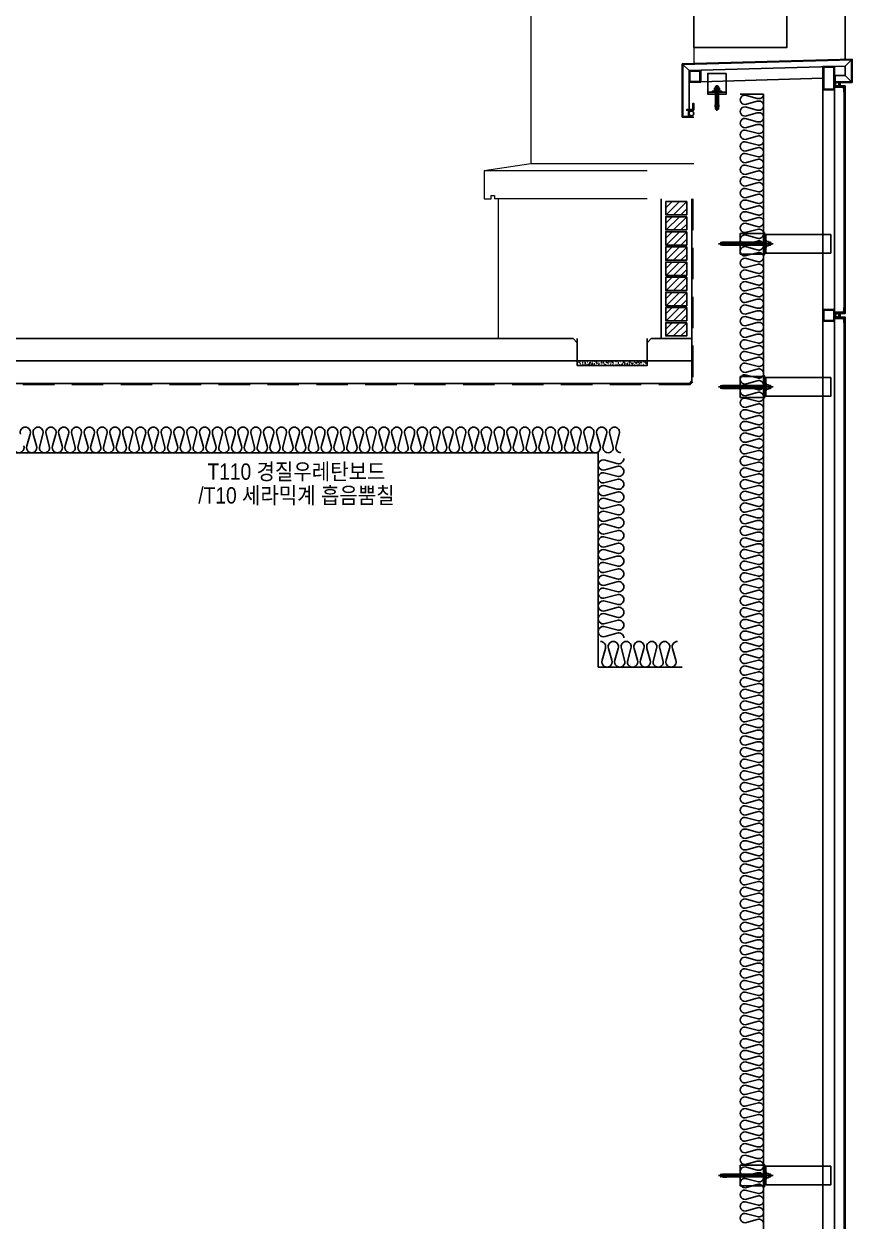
# Model space of a CAD drawing. Header units: millimetres. Extents: x 19868 to 801382, y -4805 to 85279.
# Drawn here: x 576962 to 580518, y 71291 to 76430 of the extents above; entities that cross this region are included whole.
import ezdxf
from ezdxf.enums import TextEntityAlignment as Align

# ---------------------------------------------------------------- set-up
doc = ezdxf.new("R2010")
doc.units = ezdxf.units.MM
doc.header["$LTSCALE"] = 250
doc.linetypes.add('HID', pattern=[2.8, 1.8, -1])
for name, color, linetype in [('0-Sheet', 7, 'Continuous'), ('A-ELE-4', 4, 'Continuous'), ('A-ELE-8', 8, 'Continuous'), ('A-ETC-8', 8, 'Continuous'), ('A-FIN', 6, 'Continuous'), ('A-FIN-8', 8, 'Continuous'), ('A-FIN-9', 7, 'Continuous'), ('A-HAT', 252, 'Continuous'), ('A-HAT-9', 9, 'Continuous'), ('A-HAT-WIREMESH', 9, 'g_mesh'), ('A-WALL', 3, 'Continuous'), ('A-WP', 1, 'HID'), ('ISL', 251, 'Continuous')]:
    doc.layers.add(name, color=color, linetype=linetype)
doc.layers.add('A-ELE-9', color=9, linetype='Continuous', lineweight=5)
doc.layers.add('NOPLOT', color=191, linetype='Continuous', plot=False)
doc.layers.add('NOPLOT-단열', color=225, linetype='Continuous', plot=False)
doc.styles.add('Gdim', font='')
doc.styles.get('Gdim').set_extended_font_data('Dotum')
doc.linetypes.add('g_mesh', pattern='A,10,-0.8,["X",Gdim,S=0.6,R=0,X=-0.15,Y=-0.3],-0.8', length=11.6)

# ---------------------------------------------------------------- blocks, each defined once
blk = doc.blocks.new('A$C17189e19')
at = {"layer": 'A-HAT-9'}
h = blk.add_hatch(dxfattribs=at)
h.set_pattern_fill('AR-SAND', color=256, scale=0.3)
h.set_pattern_definition([(37.5, (-113396.389, 321843.363), (-0.4800094, 14.6823971), [0, -11.5824, 0, -12.954, 0, -12.3825]), (7.5, (-113396.389, 321843.363), (13.4856985, 21.504753), [0, -6.2484, 0, -10.4394, 0, -4.0005]), (327.5, (-113405.761, 321843.363), (23.7297711, 0.04311554), [0, -3.81, 0, -13.716, 0, -17.907]), (317.5, (-113405.761, 321843.363), (22.9066936, 6.6878797), [0, -1.905, 0, -8.9916, 0, -10.287])])
h.paths.add_polyline_path([(0, -96), (300, -96), (300, -116), (0, -116)])
at = {"layer": 'A-FIN'}
for points in [[(-18, 0), (0, -18), (0, -116), (300, -116), (300, -18), (318, 0)], [(0, -96), (300, -96)]]:
    blk.add_lwpolyline(points, dxfattribs=at)
at = {"layer": 'NOPLOT'}
for p, q in [((0, -18), (0, 0)), ((300, -18), (300, 0))]:
    blk.add_line(p, q, dxfattribs=at)
blk = doc.blocks.new('A$C632c858f')
at = {"layer": 'A-ETC-8'}
blk.add_arc((-2.8, 0), 24, 341.8248, 18.1752, dxfattribs=at)
blk.add_ellipse((34, 0), major_axis=(7.59, 0), ratio=0.987937, dxfattribs=at)
blk = doc.blocks.new('A$Cae507117')
at = {"layer": 'A-ETC-8'}
for points in [[(-50, 0), (-50, -50), (0, -50), (0, 0)], [(-46.8, -3.2), (-46.8, -46.8), (-3.2, -46.8), (-3.2, -3.2)]]:
    blk.add_lwpolyline(points, close=True, dxfattribs=at)
blk = doc.blocks.new('너트 M12')
for p, q in [((-9, 0), (9, 0)), ((-9.5, -9), (-9.5, -0.5)), ((9, -9.5), (-9, -9.5)), ((0, -8.3), (0, -1.2)), ((9.5, -0.5), (9.5, -9))]:
    blk.add_line(p, q)
for centre, start, end in [((-9, -0.5), 90, 180), ((-9, -9), 180, 270), ((9, -0.5), 0, 90), ((9, -9), 270, 0)]:
    blk.add_arc(centre, 0.5, start, end)
at = {"extrusion": (0, 0, -1)}
for centre, major_axis, ratio, start_param, end_param in [((-4.8, -0.9), (-4.75, 0.31), 0.185359, -0.024388, 3.141593), ((4.8, -0.9), (4.75, 0.31), 0.185108, 3.141593, 6.30754), ((-4.8, -8.6), (4.75, 0.31), 0.187111, 0, 3.166211), ((4.8, -8.6), (-4.75, 0.31), 0.185991, 3.117121, 6.283185)]:
    blk.add_ellipse(centre, major_axis=major_axis, ratio=ratio, start_param=start_param, end_param=end_param, dxfattribs=at)
blk = doc.blocks.new('A$C5ebcaad0')
at = {"layer": 'A-ETC-8'}
for p, q in [((-449, -225), (-214, -225)), ((-439, -220.5), (-439, -229.5)), ((-437, -219), (-437.5, -219)), ((-437.5, -231), (-437, -231)), ((-426, -220.5), (-437, -219)), ((-437, -231), (-426, -229.5)), ((-431.6, -219.7), (-431.6, -221.5)), ((-431.6, -228.5), (-431.6, -230.2)), ((-431.1, -222.3), (-429.3, -223.5)), ((-431.1, -227.7), (-429.3, -226.5)), ((-415.6, -218.7), (-430.6, -218.7)), ((-430.6, -231.2), (-415.6, -231.2)), ((-421.1, -224), (-427.7, -224)), ((-421.1, -226), (-427.7, -226)), ((-426, -220.5), (-412, -220.5)), ((-426, -229.5), (-412, -229.5)), ((-420.6, -223.5), (-420.6, -223)), ((-420.6, -227), (-420.6, -226.5)), ((-416.6, -227), (-416.6, -223)), ((-415.6, -218.7), (-412.6, -218.7)), ((-415.6, -231.2), (-412.6, -231.2)), ((-412.6, -218.7), (-412.6, -231.2)), ((-412, -231), (-412, -219)), ((-409, -219), (-412, -219)), ((-412, -231), (-409, -231)), ((-409, -231), (-409, -219)), ((-355, -219), (-409, -219)), ((-409, -231), (-355, -231)), ((-355, -219), (-245.5, -219)), ((-245.5, -231), (-355, -231)), ((-234.2, -229.5), (-224, -229.5)), ((-234, -219), (-225.5, -219)), ((-234, -220.5), (-224, -220.5)), ((-234, -231), (-225.5, -231)), ((-225.5, -231), (-225.5, -219)), ((-224, -220.5), (-225.5, -219)), ((-224, -229.5), (-225.5, -231)), ((-224, -229.5), (-224, -220.5))]:
    blk.add_line(p, q, dxfattribs=at)
for points in [[(-255, -180.5), (-255, -269.5), (-355, -269.5), (-355, -180.5)], [(33.5, -185), (-251.5, -185), (-251.5, -265), (33.5, -265)], [(-251.5, -265), (-245.5, -265), (-245.5, -185), (-251.5, -185)], [(-245.5, -210), (-245.5, -240), (-243.5, -240), (-243.5, -210)]]:
    blk.add_lwpolyline(points, close=True, dxfattribs=at)
blk.add_lwpolyline([(-251.5, -177.5), (-251.5, -272.5, -0.414214), (-252.5, -273.5), (-255, -273.5), (-255, -176.5), (-252.5, -176.5, -0.414214)], format="xyb", close=True, dxfattribs=at)
for centre, radius, start, end in [((-437.5, -220.5), 1.5, 90, 180), ((-437.5, -229.5), 1.5, 180, 270), ((-430.6, -219.7), 1, 90, 180), ((-430.6, -221.5), 1, 180, 236.3099), ((-430.6, -228.5), 1, 123.6901, 180), ((-430.6, -230.2), 1, 180, 270), ((-427.7, -221), 3, 236.3099, 270), ((-427.7, -229), 3, 90, 123.6901), ((-421.1, -223.5), 0.5, 270, 0), ((-421.1, -226.5), 0.5, 0, 90), ((-418.6, -223), 2, 90, 180), ((-418.6, -227), 2, 180, 270), ((-418.6, -223), 2, 0, 90), ((-418.6, -227), 2, 270, 0)]:
    blk.add_arc(centre, radius, start, end, dxfattribs=at)
at = {"layer": 'A-ETC-8', "xscale": -1, "rotation": 90}
blk.add_blockref('너트 M12', (-243.5, -225), dxfattribs=at)
blk = doc.blocks.new('A$Cb620ea58')
at = {"layer": 'A-ELE-4', "elevation": 0}
blk.add_lwpolyline([(-944.3, 2610), (-1344.3, 2610), (-1344.3, -2240), (-944.3, -2240)], close=True, dxfattribs=at)
at = {"layer": 'A-ELE-8'}
blk.add_line((-1594.3, -2290, 0), (-1594.2, 2660, 0), dxfattribs=at)
at = {"layer": 'A-ELE-9'}
for p, q in [((-944.3, 2660, 0), (-944.3, -2308.6, 0)), ((-244.3, 2660, 0), (-244.3, -2740, 0))]:
    blk.add_line(p, q, dxfattribs=at)
blk = doc.blocks.new('M12-STUD ANCHOR')
at = {"layer": 'A-ETC-8'}
for p, q in [((28.7, 54.2), (28.7, -55.8)), ((17.8, 33.7), (17.8, 40.7)), ((28.2, 30.2), (18, 31.2)), ((18, 28.2), (18, 31.2)), ((18, 31.2), (29.2, 31.2)), ((28.2, 27.2), (18, 28.2)), ((28.7, 42.2), (19.2, 42.2)), ((28.7, 32.2), (19.2, 32.2)), ((22.7, 48), (23.9, 49.2)), ((34.7, 48), (22.7, 48)), ((22.7, -20.8), (22.7, 48)), ((23.3, 33.7), (23.3, 40.7)), ((33.5, 49.2), (23.9, 49.2)), ((23.9, -20.8), (23.9, 49.2)), ((28.2, 27.2), (28.2, 30.2)), ((39.5, 28.2), (28.2, 28.2)), ((28.7, 42.2), (38.2, 42.2)), ((28.7, 32.2), (38.2, 32.2)), ((29.2, 29.2), (29.2, 32.2)), ((39.5, 31.2), (29.2, 32.2)), ((39.5, 28.2), (29.2, 29.2)), ((33.5, 49.2), (34.7, 48)), ((33.5, -20.8), (33.5, 49.2)), ((34.2, 33.7), (34.2, 40.7)), ((34.7, -20.8), (34.7, 48)), ((39.5, 28.2), (39.5, 31.2)), ((39.7, 33.7), (39.7, 40.7)), ((20.5, -38.8), (21.7, -20.8)), ((28.7, -38.8), (20.5, -38.8)), ((21.7, -20.8), (24.3, -20.8)), ((22.7, -18.4), (34.7, -18.4)), ((22.7, -38.8), (22.7, -48.4)), ((22.7, -41.2), (34.7, -41.2)), ((22.7, -42.4), (34.7, -42.4)), ((22.7, -48.4), (28.7, -48.4)), ((28.7, -50.8), (22.7, -48.4)), ((28.7, -20.8), (24.8, -20.8)), ((25.8, -32.3), (32, -26.1)), ((26.2, -32.6), (32.3, -26.5)), ((31.1, -35.9), (27.5, -35.9)), ((31.1, -36.4), (27.5, -36.4)), ((35.7, -20.8), (28.7, -20.8)), ((31.1, -38.8), (28.7, -38.8)), ((28.7, -50.8), (34.7, -48.4)), ((34.7, -48.4), (28.7, -48.4)), ((32.3, -38.8), (36.9, -38.8)), ((34.7, -38.8), (34.7, -48.4)), ((36.9, -38.8), (35.7, -20.8))]:
    blk.add_line(p, q, dxfattribs=at)
for centre, radius, start, end in [((19.2, 40.7), 1.47, 90, 180), ((19.2, 33.7), 1.47, 180, 270), ((21.8, 40.7), 1.47, 360, 90), ((21.8, 33.7), 1.47, 270, 360), ((24.7, 40.7), 1.47, 90, 180), ((24.7, 33.7), 1.47, 180, 270), ((32.8, 40.7), 1.47, 360, 90), ((32.8, 33.7), 1.47, 270, 360), ((35.7, 40.7), 1.47, 90, 180), ((35.7, 33.7), 1.47, 180, 270), ((38.2, 40.7), 1.47, 360, 90), ((38.2, 33.7), 1.47, 270, 360), ((27.7, -21.9), 3.6, 161.9622, 315), ((27.7, -21.9), 3.12, 159.0667, 315), ((27.5, -34), 2.4, 135, 270), ((27.5, -34), 1.92, 135, 270), ((31.1, -25.3), 1.68, 315, 135), ((31.1, -25.3), 1.2, 315, 135), ((31.1, -37.6), 1.68, 314.4153, 90), ((31.1, -37.6), 1.2, 270, 90)]:
    blk.add_arc(centre, radius, start, end, dxfattribs=at)
blk = doc.blocks.new('A$C7453124a')
at = {"layer": 'A-ETC-8'}
for points in [[(-40, 88.4), (40, 88.4), (40, 0), (-40, 0)], [(-40, 8), (-40, 0), (40, 0), (40, 8)], [(-20, 8), (20, 8), (20, 12), (-20, 12)]]:
    blk.add_lwpolyline(points, close=True, dxfattribs=at)
blk.add_blockref('M12-STUD ANCHOR', (-28.7, -16.2), dxfattribs=at)
blk = doc.blocks.new('A$C74a2a393')
at = {"layer": 'A-ETC-8'}
for points in [[(-50, -100), (-50, 0), (0, 0), (0, -100)], [(-46.8, -96.8), (-46.8, -3.2), (-3.2, -3.2), (-3.2, -96.8)]]:
    blk.add_lwpolyline(points, close=True, dxfattribs=at)
blk = doc.blocks.new('A$Cfc30cc22')
at = {"layer": '0-Sheet'}
for p, q in [((47, -97), (47, 127.1)), ((50, 130), (50, -100)), ((8, -73), (8, -70)), ((8, -70), (20, -70)), ((20, -73), (8, -73)), ((20, -100), (20, -73)), ((50, -100), (20, -100)), ((23, -70), (23, -97)), ((23, -97), (47, -97))]:
    blk.add_line(p, q, dxfattribs=at)
at = {"layer": 'A-ETC-8'}
for p, q in [((-650, 120.1), (-677, 147)), ((20, 100.9), (-650, 120.1)), ((-650, 80), (-650, 120.1)), ((20, 100.9), (47, 127)), ((-677, 53), (-650, 80)), ((-608, 80), (-650, 80)), ((-608, 53), (-608, 80)), ((18.5, 50.9), (-555, 67.8)), ((20, 50.9), (20, -70))]:
    blk.add_line(p, q, dxfattribs=at)
blk.add_lwpolyline([(-642, 31), (-607, 31), (-607, 42), (-605, 42), (-605, 29), (-640.3, 29, -0.226541), (-644, 25.3), (-644, 10.6), (-646, 10.6), (-646, 27, 0.414214)], format="xyb", close=True, dxfattribs=at)
blk.add_lwpolyline([(0, -70), (30, -70), (30, -67), (3, -67), (3, -40), (0, -40)], close=True, dxfattribs=at)
blk.add_arc((10, -163.7), 64.5, 81.0843, 98.9157, dxfattribs=at)
blk.add_ellipse((10, -83.5), major_axis=(0, 10), ratio=0.999542, dxfattribs=at)
at = {"layer": 'A-FIN-9'}
for p, q in [((-680, 50), (-680, 150)), ((-680, 150), (50, 130)), ((47, 127), (-677, 147)), ((-677, 147), (-677, 53)), ((-677, 53), (-605, 53)), ((-605, 53), (-605, 43)), ((-608, 50), (-680, 50)), ((-608, 43), (-608, 50)), ((-605, 43), (-608, 43))]:
    blk.add_line(p, q, dxfattribs=at)
at = {"layer": 'A-ETC-8'}
for name, p in [('A$C74a2a393', (-555, 117.8)), ('A$C7453124a', (-100, 0)), ('A$Cae507117', (20, 100.9))]:
    blk.add_blockref(name, p, dxfattribs=at)
at = {"layer": 'A-ETC-8', "xscale": -1, "rotation": 180}
blk.add_blockref('A$C632c858f', (-650, 42.5), dxfattribs=at)

msp = doc.modelspace()

# ---------------------------------------------------------------- hatches: boundary and pattern name
at = {"layer": 'A-HAT', "lineweight": -3}
h = msp.add_hatch(dxfattribs=at)
h.set_pattern_fill('ANSI31', color=256, scale=7, style=0)
h.set_pattern_definition([(45, (455432.234, 77989.054), (-15.7154482, 15.7154482), [])])
h.paths.add_polyline_path([(579718.2, 75667.4), (579808.2, 75667.4), (579808.2, 75610.4), (579718.2, 75610.4)])
h = msp.add_hatch(dxfattribs=at)
h.set_pattern_fill('ANSI31', color=256, scale=7, style=0)
h.set_pattern_definition([(45, (455432.234, 77924.054), (-15.7154482, 15.7154482), [])])
h.paths.add_polyline_path([(579718.2, 75602.4), (579808.2, 75602.4), (579808.2, 75545.4), (579718.2, 75545.4)])
h = msp.add_hatch(dxfattribs=at)
h.set_pattern_fill('ANSI31', color=256, scale=7, style=0)
h.set_pattern_definition([(45, (455432.234, 77859.054), (-15.7154482, 15.7154482), [])])
h.paths.add_polyline_path([(579718.2, 75537.4), (579808.2, 75537.4), (579808.2, 75480.4), (579718.2, 75480.4)])
h = msp.add_hatch(dxfattribs=at)
h.set_pattern_fill('ANSI31', color=256, scale=7, style=0)
h.set_pattern_definition([(45, (455432.234, 77794.054), (-15.7154482, 15.7154482), [])])
h.paths.add_polyline_path([(579718.2, 75472.4), (579808.2, 75472.4), (579808.2, 75415.4), (579718.2, 75415.4)])
h = msp.add_hatch(dxfattribs=at)
h.set_pattern_fill('ANSI31', color=256, scale=7, style=0)
h.set_pattern_definition([(45, (455432.234, 77729.054), (-15.7154482, 15.7154482), [])])
h.paths.add_polyline_path([(579718.2, 75407.4), (579808.2, 75407.4), (579808.2, 75350.4), (579718.2, 75350.4)])
h = msp.add_hatch(dxfattribs=at)
h.set_pattern_fill('ANSI31', color=256, scale=7, style=0)
h.set_pattern_definition([(45, (455432.234, 77664.054), (-15.7154482, 15.7154482), [])])
h.paths.add_polyline_path([(579718.2, 75342.4), (579808.2, 75342.4), (579808.2, 75285.4), (579718.2, 75285.4)])
h = msp.add_hatch(dxfattribs=at)
h.set_pattern_fill('ANSI31', color=256, scale=7, style=0)
h.set_pattern_definition([(45, (455432.234, 77599.054), (-15.7154482, 15.7154482), [])])
h.paths.add_polyline_path([(579718.2, 75277.4), (579808.2, 75277.4), (579808.2, 75220.4), (579718.2, 75220.4)])
h = msp.add_hatch(dxfattribs=at)
h.set_pattern_fill('ANSI31', color=256, scale=7, style=0)
h.set_pattern_definition([(45, (455432.234, 77534.054), (-15.7154482, 15.7154482), [])])
h.paths.add_polyline_path([(579718.2, 75212.4), (579808.2, 75212.4), (579808.2, 75155.4), (579718.2, 75155.4)])
h = msp.add_hatch(dxfattribs=at)
h.set_pattern_fill('ANSI31', color=256, scale=7, style=0)
h.set_pattern_definition([(45, (455432.234, 77469.054), (-15.7154482, 15.7154482), [])])
h.paths.add_polyline_path([(579718.2, 75147.4), (579808.2, 75147.4), (579808.2, 75090.4), (579718.2, 75090.4)])

# ---------------------------------------------------------------- linework, layer by layer
at = {"layer": 'A-ELE-9'}
for p, q in [((579638.2, 75798.9, 0), (578938.2, 75798.9)), ((579838.2, 75828.9), (579138.2, 75828.9)), ((579638.2, 75678.9, 0), (578983.2, 75678.9))]:
    msp.add_line(p, q, dxfattribs=at)
for points in [[(579138.2, 75828.9), (578938.2, 75798.9), (578938.2, 75678.9), (578968.2, 75678.9), (578968.2, 75693.9), (578983.2, 75693.9), (578983.2, 75678.9)], [(578998.2, 75678.9), (578998.2, 75078.9)]]:
    msp.add_lwpolyline(points, dxfattribs=at)
at = {"layer": 'A-ETC-8'}
for p, q in [((580393.2, 51178.9), (580393.2, 76146.7)), ((580443.2, 51178.9), (580443.2, 76146.7))]:
    msp.add_line(p, q, dxfattribs=at)
for points in [[(580480.2, 75190.4), (580445.2, 75190.4), (580445.2, 75179.4), (580443.2, 75179.4), (580443.2, 75192.4), (580478.6, 75192.4, -0.226541), (580482.2, 75196.1), (580482.2, 75210.8), (580484.2, 75210.8), (580484.2, 75194.4, 0.414214)], [(580480.2, 75167.4), (580445.2, 75167.4), (580445.2, 75178.4), (580443.2, 75178.4), (580443.2, 75165.4), (580478.6, 75165.4, 0.226541), (580482.2, 75161.8), (580482.2, 75147.1), (580484.2, 75147.1), (580484.2, 75163.4, -0.414214)]]:
    msp.add_lwpolyline(points, format="xyb", close=True, dxfattribs=at)
at = {"layer": 'A-FIN'}
for p, q in [((579698.2, 75078.9), (579698.2, 75678.9)), ((554756.2, 75078.9), (579320.2, 75078.9)), ((579656.2, 75078.9), (579830.2, 75078.9))]:
    msp.add_line(p, q, dxfattribs=at)
for points in [[(580447.2, 75190.4), (580447.2, 75186.4), (580488.2, 75186.4), (580488.2, 76163.9), (580445.2, 76163.9), (580445.2, 76159.9), (580484.2, 76159.9), (580484.2, 75190.4), (580447.2, 75190.4)], [(580447.2, 75167.4), (580447.2, 75171.4), (580488.2, 75171.4), (580488.2, 71186.4), (580447.2, 71186.4), (580447.2, 71190.4), (580484.2, 71190.4), (580484.2, 75167.4), (580447.2, 75167.4)]]:
    msp.add_lwpolyline(points, close=True, dxfattribs=at)
at = {"layer": 'A-FIN-8'}
for p, q in [((579830.2, 75678.9), (579830.2, 74897.1)), ((579820, 74886.9), (554156.4, 74886.9)), ((579820, 74886.9), (579830.2, 74897.1))]:
    msp.add_line(p, q, dxfattribs=at)
at = {"layer": 'A-HAT-WIREMESH', "ltscale": 0.6}
msp.add_line((579830.2, 74982.9), (554246.2, 74982.9), dxfattribs=at)
at = {"layer": 'A-WALL'}
for points in [[(579808.2, 75667.4), (579808.2, 75610.4), (579718.2, 75610.4), (579718.2, 75667.4)], [(579808.2, 75602.4), (579808.2, 75545.4), (579718.2, 75545.4), (579718.2, 75602.4)], [(579808.2, 75537.4), (579808.2, 75480.4), (579718.2, 75480.4), (579718.2, 75537.4)], [(579808.2, 75472.4), (579808.2, 75415.4), (579718.2, 75415.4), (579718.2, 75472.4)], [(579808.2, 75407.4), (579808.2, 75350.4), (579718.2, 75350.4), (579718.2, 75407.4)], [(579808.2, 75342.4), (579808.2, 75285.4), (579718.2, 75285.4), (579718.2, 75342.4)], [(579808.2, 75277.4), (579808.2, 75220.4), (579718.2, 75220.4), (579718.2, 75277.4)], [(579808.2, 75212.4), (579808.2, 75155.4), (579718.2, 75155.4), (579718.2, 75212.4)], [(579808.2, 75147.4), (579808.2, 75090.4), (579718.2, 75090.4), (579718.2, 75147.4)]]:
    msp.add_lwpolyline(points, close=True, dxfattribs=at)
at = {"layer": 'A-WP', "ltscale": 0.3}
for p, q in [((579835.2, 75678.9), (579835.2, 74894.1)), ((579823.1, 74881.9), (554153.4, 74881.9)), ((579823.1, 74881.9), (579835.2, 74894.1))]:
    msp.add_line(p, q, dxfattribs=at)
at = {"layer": 'ISL'}
for p in [(580038.2, 76128.9), (580138.2, 50558.9)]:
    msp.add_line(p, (580138.2, 76128.9), dxfattribs=at)
for points in [[(580138.2, 71278.9, 0.524856), (580111.1, 71297.6), (580065.3, 71285.2, -1.449198), (580065.3, 71322.6), (580111.1, 71310.2, 0.524856), (580138.2, 71328.9, 0.524856), (580111.1, 71347.6), (580065.3, 71335.2, -1.449198), (580065.3, 71372.6), (580111.1, 71360.2, 0.524856), (580138.2, 71378.9, 0.524856), (580111.1, 71397.6), (580065.3, 71385.2, -1.449198), (580065.3, 71422.6), (580111.1, 71410.2, 0.524856), (580138.2, 71428.9, 0.524856), (580111.1, 71447.6), (580065.3, 71435.2, -1.449198), (580065.3, 71472.6), (580111.1, 71460.2, 0.524856), (580138.2, 71478.9, 0.524856), (580111.1, 71497.6), (580065.3, 71485.2, -1.449198), (580065.3, 71522.6), (580111.1, 71510.2, 0.524856), (580138.2, 71528.9, 0.524856), (580111.1, 71547.6), (580065.3, 71535.2, -1.449198), (580065.3, 71572.6), (580111.1, 71560.2, 0.524856), (580138.2, 71578.9, 0.524856), (580111.1, 71597.6), (580065.3, 71585.2, -1.449198), (580065.3, 71622.6), (580111.1, 71610.2, 0.524856), (580138.2, 71628.9, 0.524856), (580111.1, 71647.6), (580065.3, 71635.2, -1.449198), (580065.3, 71672.6), (580111.1, 71660.2, 0.524856), (580138.2, 71678.9, 0.524856), (580111.1, 71697.6), (580065.3, 71685.2, -1.449198), (580065.3, 71722.6), (580111.1, 71710.2, 0.524856), (580138.2, 71728.9, 0.524856), (580111.1, 71747.6), (580065.3, 71735.2, -1.449198), (580065.3, 71772.6), (580111.1, 71760.2, 0.524856), (580138.2, 71778.9, 0.524856), (580111.1, 71797.6), (580065.3, 71785.2, -1.449198), (580065.3, 71822.6), (580111.1, 71810.2, 0.524856), (580138.2, 71828.9, 0.524856), (580111.1, 71847.6), (580065.3, 71835.2, -1.449198), (580065.3, 71872.6), (580111.1, 71860.2, 0.524856), (580138.2, 71878.9, 0.524856), (580111.1, 71897.6), (580065.3, 71885.2, -1.449198), (580065.3, 71922.6), (580111.1, 71910.2, 0.524856), (580138.2, 71928.9, 0.524856), (580111.1, 71947.6), (580065.3, 71935.2, -1.449198), (580065.3, 71972.6), (580111.1, 71960.2, 0.524856), (580138.2, 71978.9, 0.524856), (580111.1, 71997.6), (580065.3, 71985.2, -1.449198), (580065.3, 72022.6), (580111.1, 72010.2, 0.524856), (580138.2, 72028.9, 0.524856), (580111.1, 72047.6), (580065.3, 72035.2, -1.449198), (580065.3, 72072.6), (580111.1, 72060.2, 0.524856), (580138.2, 72078.9, 0.524856), (580111.1, 72097.6), (580065.3, 72085.2, -1.449198), (580065.3, 72122.6), (580111.1, 72110.2, 0.524856), (580138.2, 72128.9, 0.524856), (580111.1, 72147.6), (580065.3, 72135.2, -1.449198), (580065.3, 72172.6), (580111.1, 72160.2, 0.524856), (580138.2, 72178.9, 0.524856), (580111.1, 72197.6), (580065.3, 72185.2, -1.449198), (580065.3, 72222.6), (580111.1, 72210.2, 0.524856), (580138.2, 72228.9, 0.524856), (580111.1, 72247.6), (580065.3, 72235.2, -1.449198), (580065.3, 72272.6), (580111.1, 72260.2, 0.524856), (580138.2, 72278.9, 0.524856), (580111.1, 72297.6), (580065.3, 72285.2, -1.449198), (580065.3, 72322.6), (580111.1, 72310.2, 0.524856), (580138.2, 72328.9, 0.524856), (580111.1, 72347.6), (580065.3, 72335.2, -1.449198), (580065.3, 72372.6), (580111.1, 72360.2, 0.524856), (580138.2, 72378.9, 0.524856), (580111.1, 72397.6), (580065.3, 72385.2, -1.449198), (580065.3, 72422.6), (580111.1, 72410.2, 0.524856), (580138.2, 72428.9, 0.524856), (580111.1, 72447.6), (580065.3, 72435.2, -1.449198), (580065.3, 72472.6), (580111.1, 72460.2, 0.524856), (580138.2, 72478.9, 0.524856), (580111.1, 72497.6), (580065.3, 72485.2, -1.449198), (580065.3, 72522.6), (580111.1, 72510.2, 0.524856), (580138.2, 72528.9, 0.524856), (580111.1, 72547.6), (580065.3, 72535.2, -1.449198), (580065.3, 72572.6), (580111.1, 72560.2, 0.524856), (580138.2, 72578.9, 0.524856), (580111.1, 72597.6), (580065.3, 72585.2, -1.449198), (580065.3, 72622.6), (580111.1, 72610.2, 0.524856), (580138.2, 72628.9, 0.524856), (580111.1, 72647.6), (580065.3, 72635.2, -1.449198), (580065.3, 72672.6), (580111.1, 72660.2, 0.524856), (580138.2, 72678.9, 0.524856), (580111.1, 72697.6), (580065.3, 72685.2, -1.449198), (580065.3, 72722.6), (580111.1, 72710.2, 0.524856), (580138.2, 72728.9, 0.524856), (580111.1, 72747.6), (580065.3, 72735.2, -1.449198), (580065.3, 72772.6), (580111.1, 72760.2, 0.524856), (580138.2, 72778.9, 0.524856), (580111.1, 72797.6), (580065.3, 72785.2, -1.449198), (580065.3, 72822.6), (580111.1, 72810.2, 0.524856), (580138.2, 72828.9, 0.524856), (580111.1, 72847.6), (580065.3, 72835.2, -1.449198), (580065.3, 72872.6), (580111.1, 72860.2, 0.524856), (580138.2, 72878.9, 0.524856), (580111.1, 72897.6), (580065.3, 72885.2, -1.449198), (580065.3, 72922.6), (580111.1, 72910.2, 0.524856), (580138.2, 72928.9, 0.524856), (580111.1, 72947.6), (580065.3, 72935.2, -1.449198), (580065.3, 72972.6), (580111.1, 72960.2, 0.524856), (580138.2, 72978.9, 0.524856), (580111.1, 72997.6), (580065.3, 72985.2, -1.449198), (580065.3, 73022.6), (580111.1, 73010.2, 0.524856), (580138.2, 73028.9, 0.524856), (580111.1, 73047.6), (580065.3, 73035.2, -1.449198), (580065.3, 73072.6), (580111.1, 73060.2, 0.524856), (580138.2, 73078.9, 0.524856), (580111.1, 73097.6), (580065.3, 73085.2, -1.449198), (580065.3, 73122.6), (580111.1, 73110.2, 0.524856), (580138.2, 73128.9, 0.524856), (580111.1, 73147.6), (580065.3, 73135.2, -1.449198), (580065.3, 73172.6), (580111.1, 73160.2, 0.524856), (580138.2, 73178.9, 0.524856), (580111.1, 73197.6), (580065.3, 73185.2, -1.449198), (580065.3, 73222.6), (580111.1, 73210.2, 0.524856), (580138.2, 73228.9, 0.524856), (580111.1, 73247.6), (580065.3, 73235.2, -1.449198), (580065.3, 73272.6), (580111.1, 73260.2, 0.524856), (580138.2, 73278.9, 0.524856), (580111.1, 73297.6), (580065.3, 73285.2, -1.449198), (580065.3, 73322.6), (580111.1, 73310.2, 0.524856), (580138.2, 73328.9, 0.524856), (580111.1, 73347.6), (580065.3, 73335.2, -1.449198), (580065.3, 73372.6), (580111.1, 73360.2, 0.524856), (580138.2, 73378.9, 0.524856), (580111.1, 73397.6), (580065.3, 73385.2, -1.449198), (580065.3, 73422.6), (580111.1, 73410.2, 0.524856), (580138.2, 73428.9, 0.524856), (580111.1, 73447.6), (580065.3, 73435.2, -1.449198), (580065.3, 73472.6), (580111.1, 73460.2, 0.524856), (580138.2, 73478.9, 0.524856), (580111.1, 73497.6), (580065.3, 73485.2, -1.449198), (580065.3, 73522.6), (580111.1, 73510.2, 0.524856), (580138.2, 73528.9, 0.524856), (580111.1, 73547.6), (580065.3, 73535.2, -1.449198), (580065.3, 73572.6), (580111.1, 73560.2, 0.524856), (580138.2, 73578.9, 0.524856), (580111.1, 73597.6), (580065.3, 73585.2, -1.449198), (580065.3, 73622.6), (580111.1, 73610.2, 0.524856), (580138.2, 73628.9, 0.524856), (580111.1, 73647.6), (580065.3, 73635.2, -1.449198), (580065.3, 73672.6), (580111.1, 73660.2, 0.524856), (580138.2, 73678.9, 0.524856), (580111.1, 73697.6), (580065.3, 73685.2, -1.449198), (580065.3, 73722.6), (580111.1, 73710.2, 0.524856), (580138.2, 73728.9, 0.524856), (580111.1, 73747.6), (580065.3, 73735.2, -1.449198), (580065.3, 73772.6), (580111.1, 73760.2, 0.524856), (580138.2, 73778.9, 0.524856), (580111.1, 73797.6), (580065.3, 73785.2, -1.449198), (580065.3, 73822.6), (580111.1, 73810.2, 0.524856), (580138.2, 73828.9, 0.524856), (580111.1, 73847.6), (580065.3, 73835.2, -1.449198), (580065.3, 73872.6), (580111.1, 73860.2, 0.524856), (580138.2, 73878.9, 0.524856), (580111.1, 73897.6), (580065.3, 73885.2, -1.449198), (580065.3, 73922.6), (580111.1, 73910.2, 0.524856), (580138.2, 73928.9, 0.524856), (580111.1, 73947.6), (580065.3, 73935.2, -1.449198), (580065.3, 73972.6), (580111.1, 73960.2, 0.524856), (580138.2, 73978.9, 0.524856), (580111.1, 73997.6), (580065.3, 73985.2, -1.449198), (580065.3, 74022.6), (580111.1, 74010.2, 0.524856), (580138.2, 74028.9, 0.524856), (580111.1, 74047.6), (580065.3, 74035.2, -1.449198), (580065.3, 74072.6), (580111.1, 74060.2, 0.524856), (580138.2, 74078.9, 0.524856), (580111.1, 74097.6), (580065.3, 74085.2, -1.449198), (580065.3, 74122.6), (580111.1, 74110.2, 0.524856), (580138.2, 74128.9, 0.524856), (580111.1, 74147.6), (580065.3, 74135.2, -1.449198), (580065.3, 74172.6), (580111.1, 74160.2, 0.524856), (580138.2, 74178.9, 0.524856), (580111.1, 74197.6), (580065.3, 74185.2, -1.449198), (580065.3, 74222.6), (580111.1, 74210.2, 0.524856), (580138.2, 74228.9, 0.524856), (580111.1, 74247.6), (580065.3, 74235.2, -1.449198), (580065.3, 74272.6), (580111.1, 74260.2, 0.524856), (580138.2, 74278.9, 0.524856), (580111.1, 74297.6), (580065.3, 74285.2, -1.449198), (580065.3, 74322.6), (580111.1, 74310.2, 0.524856), (580138.2, 74328.9, 0.524856), (580111.1, 74347.6), (580065.3, 74335.2, -1.449198), (580065.3, 74372.6), (580111.1, 74360.2, 0.524856), (580138.2, 74378.9, 0.524856), (580111.1, 74397.6), (580065.3, 74385.2, -1.449198), (580065.3, 74422.6), (580111.1, 74410.2, 0.524856), (580138.2, 74428.9, 0.524856), (580111.1, 74447.6), (580065.3, 74435.2, -1.449198), (580065.3, 74472.6), (580111.1, 74460.2, 0.524856), (580138.2, 74478.9, 0.524856), (580111.1, 74497.6), (580065.3, 74485.2, -1.449198), (580065.3, 74522.6), (580111.1, 74510.2, 0.524856), (580138.2, 74528.9, 0.524856), (580111.1, 74547.6), (580065.3, 74535.2, -1.449198), (580065.3, 74572.6), (580111.1, 74560.2, 0.524856), (580138.2, 74578.9, 0.524856), (580111.1, 74597.6), (580065.3, 74585.2, -1.449198), (580065.3, 74622.6), (580111.1, 74610.2, 0.524856), (580138.2, 74628.9, 0.524856), (580111.1, 74647.6), (580065.3, 74635.2, -1.449198), (580065.3, 74672.6), (580111.1, 74660.2, 0.524856), (580138.2, 74678.9, 0.524856), (580111.1, 74697.6), (580065.3, 74685.2, -1.449198), (580065.3, 74722.6), (580111.1, 74710.2, 0.524856), (580138.2, 74728.9, 0.524856), (580111.1, 74747.6), (580065.3, 74735.2, -1.449198), (580065.3, 74772.6), (580111.1, 74760.2, 0.524856), (580138.2, 74778.9, 0.524856), (580111.1, 74797.6), (580065.3, 74785.2, -1.449198), (580065.3, 74822.6), (580111.1, 74810.2, 0.524856), (580138.2, 74828.9, 0.524856), (580111.1, 74847.6), (580065.3, 74835.2, -1.449198), (580065.3, 74872.6), (580111.1, 74860.2, 0.524856), (580138.2, 74878.9, 0.524856), (580111.1, 74897.6), (580065.3, 74885.2, -1.449198), (580065.3, 74922.6), (580111.1, 74910.2, 0.524856), (580138.2, 74928.9, 0.524856), (580111.1, 74947.6), (580065.3, 74935.2, -1.449198), (580065.3, 74972.6), (580111.1, 74960.2, 0.524856), (580138.2, 74978.9, 0.524856), (580111.1, 74997.6), (580065.3, 74985.2, -1.449198), (580065.3, 75022.6), (580111.1, 75010.2, 0.524856), (580138.2, 75028.9, 0.524856), (580111.1, 75047.6), (580065.3, 75035.2, -1.449198), (580065.3, 75072.6), (580111.1, 75060.2, 0.524856), (580138.2, 75078.9, 0.524856), (580111.1, 75097.6), (580065.3, 75085.2, -1.449198), (580065.3, 75122.6), (580111.1, 75110.2, 0.524856), (580138.2, 75128.9, 0.524856), (580111.1, 75147.6), (580065.3, 75135.2, -1.449198), (580065.3, 75172.6), (580111.1, 75160.2, 0.524856), (580138.2, 75178.9, 0.524856), (580111.1, 75197.6), (580065.3, 75185.2, -1.449198), (580065.3, 75222.6), (580111.1, 75210.2, 0.524856), (580138.2, 75228.9, 0.524856), (580111.1, 75247.6), (580065.3, 75235.2, -1.449198), (580065.3, 75272.6), (580111.1, 75260.2, 0.524856), (580138.2, 75278.9, 0.524856), (580111.1, 75297.6), (580065.3, 75285.2, -1.449198), (580065.3, 75322.6), (580111.1, 75310.2, 0.524856), (580138.2, 75328.9, 0.524856), (580111.1, 75347.6), (580065.3, 75335.2, -1.449198), (580065.3, 75372.6), (580111.1, 75360.2, 0.524856), (580138.2, 75378.9, 0.524856), (580111.1, 75397.6), (580065.3, 75385.2, -1.449198), (580065.3, 75422.6), (580111.1, 75410.2, 0.524856), (580138.2, 75428.9, 0.524856), (580111.1, 75447.6), (580065.3, 75435.2, -1.449198), (580065.3, 75472.6), (580111.1, 75460.2, 0.524856), (580138.2, 75478.9, 0.524856), (580111.1, 75497.6), (580065.3, 75485.2, -1.449198), (580065.3, 75522.6), (580111.1, 75510.2, 0.524856), (580138.2, 75528.9, 0.524856), (580111.1, 75547.6), (580065.3, 75535.2, -1.449198), (580065.3, 75572.6), (580111.1, 75560.2, 0.524856), (580138.2, 75578.9, 0.524856), (580111.1, 75597.6), (580065.3, 75585.2, -1.449198), (580065.3, 75622.6), (580111.1, 75610.2, 0.524856), (580138.2, 75628.9, 0.524856), (580111.1, 75647.6), (580065.3, 75635.2, -1.449198), (580065.3, 75672.6), (580111.1, 75660.2, 0.524856), (580138.2, 75678.9, 0.524856), (580111.1, 75697.6), (580065.3, 75685.2, -1.449198), (580065.3, 75722.6), (580111.1, 75710.2, 0.524856), (580138.2, 75728.9, 0.524856), (580111.1, 75747.6), (580065.3, 75735.2, -1.449198), (580065.3, 75772.6), (580111.1, 75760.2, 0.524856), (580138.2, 75778.9, 0.524856), (580111.1, 75797.6), (580065.3, 75785.2, -1.449198), (580065.3, 75822.6), (580111.1, 75810.2, 0.524856), (580138.2, 75828.9, 0.524856), (580111.1, 75847.6), (580065.3, 75835.2, -1.449198), (580065.3, 75872.6), (580111.1, 75860.2, 0.524856), (580138.2, 75878.9, 0.524856), (580111.1, 75897.6), (580065.3, 75885.2, -1.449198), (580065.3, 75922.6), (580111.1, 75910.2, 0.524856), (580138.2, 75928.9, 0.524856), (580111.1, 75947.6), (580065.3, 75935.2, -1.449198), (580065.3, 75972.6), (580111.1, 75960.2, 0.524856), (580138.2, 75978.9, 0.524856), (580111.1, 75997.6), (580065.3, 75985.2, -1.449198), (580065.3, 76022.6), (580111.1, 76010.2, 0.524856), (580138.2, 76028.9, 0.524856), (580111.1, 76047.6), (580065.3, 76035.2, -1.449198), (580065.3, 76072.6), (580111.1, 76060.2, 0.524856), (580138.2, 76078.9, 0.524856), (580111.1, 76097.6), (580065.3, 76085.2, -1.449198), (580065.3, 76122.6), (580111.1, 76110.2, 0.524856), (580138.2, 76128.9)], [(579525.7, 74588.9, -0.524933), (579505.1, 74618.7), (579518.8, 74669.1, 0.524856), (579498.2, 74698.9, 0.524856), (579477.6, 74669.1), (579491.3, 74618.7, -1.449198), (579450.1, 74618.7), (579463.8, 74669.1, 0.524856), (579443.2, 74698.9, 0.524856), (579422.6, 74669.1), (579436.3, 74618.7, -1.449198), (579395.1, 74618.7), (579408.8, 74669.1, 0.524856), (579388.2, 74698.9, 0.524856), (579367.6, 74669.1), (579381.3, 74618.7, -1.449198), (579340.1, 74618.7), (579353.8, 74669.1, 0.524856), (579333.2, 74698.9, 0.524856), (579312.6, 74669.1), (579326.3, 74618.7, -1.449198), (579285.1, 74618.7), (579298.8, 74669.1, 0.524856), (579278.2, 74698.9, 0.524856), (579257.6, 74669.1), (579271.3, 74618.7, -1.449198), (579230.1, 74618.7), (579243.8, 74669.1, 0.524856), (579223.2, 74698.9, 0.524856), (579202.6, 74669.1), (579216.3, 74618.7, -1.449198), (579175.1, 74618.7), (579188.8, 74669.1, 0.524856), (579168.2, 74698.9, 0.524856), (579147.6, 74669.1), (579161.3, 74618.7, -1.449198), (579120.1, 74618.7), (579133.8, 74669.1, 0.524856), (579113.2, 74698.9, 0.524856), (579092.6, 74669.1), (579106.3, 74618.7, -1.449198), (579065.1, 74618.7), (579078.8, 74669.1, 0.524856), (579058.2, 74698.9, 0.524856), (579037.6, 74669.1), (579051.3, 74618.7, -1.449198), (579010.1, 74618.7), (579023.8, 74669.1, 0.524856), (579003.2, 74698.9, 0.524856), (578982.6, 74669.1), (578996.3, 74618.7, -1.449198), (578955.1, 74618.7), (578968.8, 74669.1, 0.524856), (578948.2, 74698.9, 0.524856), (578927.6, 74669.1), (578941.3, 74618.7, -1.449198), (578900.1, 74618.7), (578913.8, 74669.1, 0.524856), (578893.2, 74698.9, 0.524856), (578872.6, 74669.1), (578886.3, 74618.7, -1.449198), (578845.1, 74618.7), (578858.8, 74669.1, 0.524856), (578838.2, 74698.9, 0.524856), (578817.6, 74669.1), (578831.3, 74618.7, -1.449198), (578790.1, 74618.7), (578803.8, 74669.1, 0.524856), (578783.2, 74698.9, 0.524856), (578762.6, 74669.1), (578776.3, 74618.7, -1.449198), (578735.1, 74618.7), (578748.8, 74669.1, 0.524856), (578728.2, 74698.9, 0.524856), (578707.6, 74669.1), (578721.3, 74618.7, -1.449198), (578680.1, 74618.7), (578693.8, 74669.1, 0.524856), (578673.2, 74698.9, 0.524856), (578652.6, 74669.1), (578666.3, 74618.7, -1.449198), (578625.1, 74618.7), (578638.8, 74669.1, 0.524856), (578618.2, 74698.9, 0.524856), (578597.6, 74669.1), (578611.3, 74618.7, -1.449198), (578570.1, 74618.7), (578583.8, 74669.1, 0.524856), (578563.2, 74698.9, 0.524856), (578542.6, 74669.1), (578556.3, 74618.7, -1.449198), (578515.1, 74618.7), (578528.8, 74669.1, 0.524856), (578508.2, 74698.9, 0.524856), (578487.6, 74669.1), (578501.3, 74618.7, -1.449198), (578460.1, 74618.7), (578473.8, 74669.1, 0.524856), (578453.2, 74698.9, 0.524856), (578432.6, 74669.1), (578446.3, 74618.7, -1.449198), (578405.1, 74618.7), (578418.8, 74669.1, 0.524856), (578398.2, 74698.9, 0.524856), (578377.6, 74669.1), (578391.3, 74618.7, -1.449198), (578350.1, 74618.7), (578363.8, 74669.1, 0.524856), (578343.2, 74698.9, 0.524856), (578322.6, 74669.1), (578336.3, 74618.7, -1.449198), (578295.1, 74618.7), (578308.8, 74669.1, 0.524856), (578288.2, 74698.9, 0.524856), (578267.6, 74669.1), (578281.3, 74618.7, -1.449198), (578240.1, 74618.7), (578253.8, 74669.1, 0.524856), (578233.2, 74698.9, 0.524856), (578212.6, 74669.1), (578226.3, 74618.7, -1.449198), (578185.1, 74618.7), (578198.8, 74669.1, 0.524856), (578178.2, 74698.9, 0.524856), (578157.6, 74669.1), (578171.3, 74618.7, -1.449198), (578130.1, 74618.7), (578143.8, 74669.1, 0.524856), (578123.2, 74698.9, 0.524856), (578102.6, 74669.1), (578116.3, 74618.7, -1.449198), (578075.1, 74618.7), (578088.8, 74669.1, 0.524856), (578068.2, 74698.9, 0.524856), (578047.6, 74669.1), (578061.3, 74618.7, -1.449198), (578020.1, 74618.7), (578033.8, 74669.1, 0.524856), (578013.2, 74698.9, 0.524856), (577992.6, 74669.1), (578006.3, 74618.7, -1.449198), (577965.1, 74618.7), (577978.8, 74669.1, 0.524856), (577958.2, 74698.9, 0.524856), (577937.6, 74669.1), (577951.3, 74618.7, -1.449198), (577910.1, 74618.7), (577923.8, 74669.1, 0.524856), (577903.2, 74698.9, 0.524856), (577882.6, 74669.1), (577896.3, 74618.7, -1.449198), (577855.1, 74618.7), (577868.8, 74669.1, 0.524856), (577848.2, 74698.9, 0.524856), (577827.6, 74669.1), (577841.3, 74618.7, -1.449198), (577800.1, 74618.7), (577813.8, 74669.1, 0.524856), (577793.2, 74698.9, 0.524856), (577772.6, 74669.1), (577786.3, 74618.7, -1.449198), (577745.1, 74618.7), (577758.8, 74669.1, 0.524856), (577738.2, 74698.9, 0.524856), (577717.6, 74669.1), (577731.3, 74618.7, -1.449198), (577690.1, 74618.7), (577703.8, 74669.1, 0.524856), (577683.2, 74698.9, 0.524856), (577662.6, 74669.1), (577676.3, 74618.7, -1.449198), (577635.1, 74618.7), (577648.8, 74669.1, 0.524856), (577628.2, 74698.9, 0.524856), (577607.6, 74669.1), (577621.3, 74618.7, -1.449198), (577580.1, 74618.7), (577593.8, 74669.1, 0.524856), (577573.2, 74698.9, 0.524856), (577552.6, 74669.1), (577566.3, 74618.7, -1.449198), (577525.1, 74618.7), (577538.8, 74669.1, 0.524856), (577518.2, 74698.9, 0.524856), (577497.6, 74669.1), (577511.3, 74618.7, -1.449198), (577470.1, 74618.7), (577483.8, 74669.1, 0.524856), (577463.2, 74698.9, 0.524856), (577442.6, 74669.1), (577456.3, 74618.7, -1.449198), (577415.1, 74618.7), (577428.8, 74669.1, 0.524856), (577408.2, 74698.9, 0.524856), (577387.6, 74669.1), (577401.3, 74618.7, -1.449198), (577360.1, 74618.7), (577373.8, 74669.1, 0.524856), (577353.2, 74698.9, 0.524856), (577332.6, 74669.1), (577346.3, 74618.7, -1.449198), (577305.1, 74618.7), (577318.8, 74669.1, 0.524856), (577298.2, 74698.9, 0.524856), (577277.6, 74669.1), (577291.3, 74618.7, -1.449198), (577250.1, 74618.7), (577263.8, 74669.1, 0.524856), (577243.2, 74698.9, 0.524856), (577222.6, 74669.1), (577236.3, 74618.7, -1.449198), (577195.1, 74618.7), (577208.8, 74669.1, 0.524856), (577188.2, 74698.9, 0.524856), (577167.6, 74669.1), (577181.3, 74618.7, -1.449198), (577140.1, 74618.7), (577153.8, 74669.1, 0.524856), (577133.2, 74698.9, 0.524856), (577112.6, 74669.1), (577126.3, 74618.7, -1.449198), (577085.1, 74618.7), (577098.8, 74669.1, 0.524856), (577078.2, 74698.9, 0.524856), (577057.6, 74669.1), (577071.3, 74618.7, -1.449198), (577030.1, 74618.7), (577043.8, 74669.1, 0.524856), (577023.2, 74698.9, 0.524856), (577002.6, 74669.1), (577016.3, 74618.7, -1.449198), (576975.1, 74618.7), (576988.8, 74669.1, 0.524856), (576968.2, 74698.9, 0.524856), (576947.6, 74669.1)], [(576961.3, 74618.7, -1.449198), (576920.1, 74618.7)], [(579538.2, 73793.9, 0.524856), (579508.4, 73814.5), (579458, 73800.9, -1.449198), (579458, 73842), (579508.4, 73828.4, 0.524856), (579538.2, 73848.9, 0.524856), (579508.4, 73869.5), (579458, 73855.9, -1.449198), (579458, 73897), (579508.4, 73883.4, 0.524856), (579538.2, 73903.9, 0.524856), (579508.4, 73924.5), (579458, 73910.9, -1.449198), (579458, 73952), (579508.4, 73938.4, 0.524856), (579538.2, 73958.9, 0.524856), (579508.4, 73979.5), (579458, 73965.9, -1.449198), (579458, 74007), (579508.4, 73993.4, 0.524856), (579538.2, 74013.9, 0.524856), (579508.4, 74034.5), (579458, 74020.9, -1.449198), (579458, 74062), (579508.4, 74048.4, 0.524856), (579538.2, 74068.9, 0.524856), (579508.4, 74089.5), (579458, 74075.9, -1.449198), (579458, 74117), (579508.4, 74103.4, 0.524856), (579538.2, 74123.9, 0.524856), (579508.4, 74144.5), (579458, 74130.9, -1.449198), (579458, 74172), (579508.4, 74158.4, 0.524856), (579538.2, 74178.9, 0.524856), (579508.4, 74199.5), (579458, 74185.9, -1.449198), (579458, 74227), (579508.4, 74213.4, 0.524856), (579538.2, 74233.9, 0.524856), (579508.4, 74254.5), (579458, 74240.9, -1.449198), (579458, 74282), (579508.4, 74268.4, 0.524856), (579538.2, 74288.9, 0.524856), (579508.4, 74309.5), (579458, 74295.9, -1.449198), (579458, 74337), (579508.4, 74323.4, 0.524856), (579538.2, 74343.9, 0.524856), (579508.4, 74364.5), (579458, 74350.9, -1.449198), (579458, 74392), (579508.4, 74378.4, 0.524856), (579538.2, 74398.9, 0.524856), (579508.4, 74419.5), (579458, 74405.9, -1.449198), (579458, 74447), (579508.4, 74433.4, 0.524856), (579538.2, 74453.9, 0.524856), (579508.4, 74474.5), (579458, 74460.9, -1.449198), (579458, 74502), (579508.4, 74488.4, 0.524856), (579538.2, 74508.9, 0.524856), (579508.4, 74529.5), (579458, 74515.9, -1.449198), (579458, 74557), (579508.4, 74543.4, 0.524856), (579538.2, 74563.9)], [(579768.2, 73778.9, 0.524856), (579747.6, 73749.1), (579761.3, 73698.7, -0.524933), (579740.7, 73668.9, -0.524933), (579720.1, 73698.7), (579733.8, 73749.1, 0.524856), (579713.2, 73778.9, 0.524856), (579692.6, 73749.1), (579706.3, 73698.7, -1.449198), (579665.1, 73698.7), (579678.8, 73749.1, 0.524856), (579658.2, 73778.9, 0.524856), (579637.6, 73749.1), (579651.3, 73698.7, -1.449198), (579610.1, 73698.7), (579623.8, 73749.1, 0.524856), (579603.2, 73778.9, 0.524856), (579582.6, 73749.1), (579596.3, 73698.7, -1.449198), (579555.1, 73698.7), (579568.8, 73749.1, 0.524856), (579548.2, 73778.9, 0.524856), (579527.6, 73749.1), (579541.3, 73698.7, -1.449198), (579500.1, 73698.7), (579513.8, 73749.1, 0.524856), (579493.2, 73778.9, 0.524856), (579472.6, 73749.1), (579486.3, 73698.7, -1.449198), (579445.1, 73698.7), (579458.8, 73749.1, 0.524856), (579438.2, 73778.9)]]:
    msp.add_lwpolyline(points, format="xyb", dxfattribs=at)
msp.add_lwpolyline([(579788.2, 73668.9), (579428.2, 73668.9), (579428.2, 74588.9), (575648.2, 74588.9), (575648.2, 73468.9), (574628.2, 73468.9), (574628.2, 74588.9), (559748.2, 74588.9), (559748.2, 73468.9), (558528.2, 73468.9), (558528.2, 74588.9), (554248.2, 74588.9), (554248.2, 74068.9), (553728.2, 74068.9), (553728.2, 74788.9), (552728.2, 74788.9), (552728.2, 74898.9)], dxfattribs=at)

# ---------------------------------------------------------------- block references
at = {"layer": 'A-ETC-8'}
for p in [(580393.2, 75711.4), (580393.2, 75096.4), (580393.2, 71711.4)]:
    msp.add_blockref('A$C5ebcaad0', p, dxfattribs=at)
at = {"layer": 'A-ETC-8', "rotation": 180}
msp.add_blockref('A$Cae507117', (580393.2, 75153.9), dxfattribs=at)
at = {"layer": 'A-ETC-8', "xscale": -1}
msp.add_blockref('A$C632c858f', (580488.2, 75178.9), dxfattribs=at)
at = {"layer": 'A-FIN'}
msp.add_blockref('A$C17189e19', (579338.2, 75078.9), dxfattribs=at)
at = {"layer": 'A-FIN-9', "xscale": -1}
for name, p in [('A$Cb620ea58', (578894, 78568.9, 0)), ('A$Cfc30cc22', (579838.2, 76128.9))]:
    msp.add_blockref(name, p, dxfattribs=at)

# ---------------------------------------------------------------- texts
at = {"layer": 'NOPLOT-단열', "style": 'Gdim', "width": 0.9}
for s, p in [('T110 경질우레탄보드', (578132.6, 74508.2)), ('/T10 세라믹계 흡음뿜칠', (578132.6, 74406.1))]:
    msp.add_text(s, height=70, dxfattribs=at).set_placement(p, align=Align.MIDDLE_CENTER)

doc.saveas('drawing.dxf')
